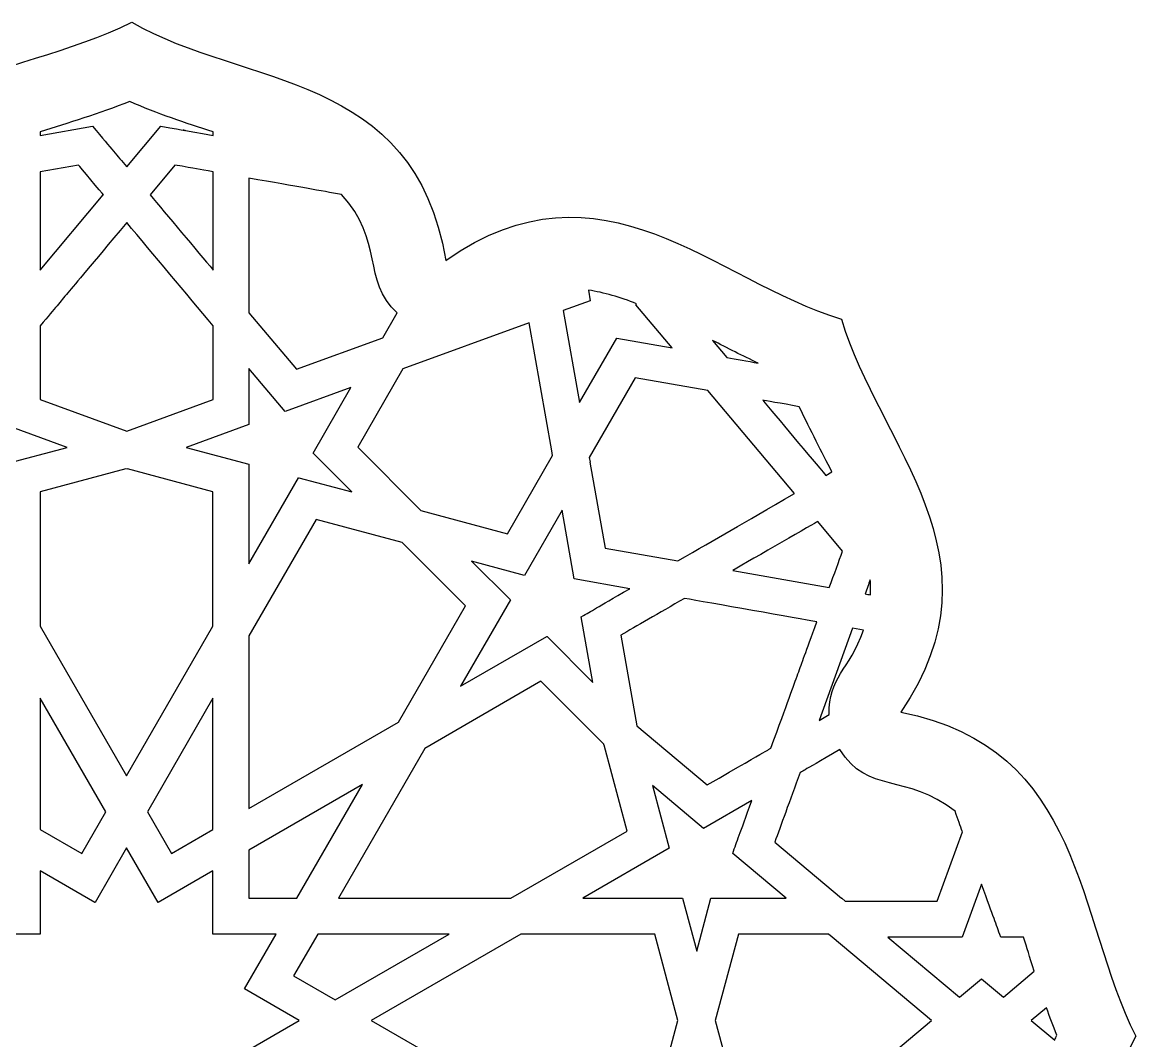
# Model space of a CAD drawing. Header units: millimetres. Extents: x -48.5 to 48.6, y -48.5 to 48.6.
# Drawn here: x -5 to 48.6, y -0.4 to 48.6 of the extents above; entities that cross this region are included whole.
import ezdxf

# ---------------------------------------------------------------- set-up
doc = ezdxf.new("R2010")
doc.units = ezdxf.units.MM
doc.header["$MEASUREMENT"] = 0
doc.layers.add('layer 1', color=7, linetype='Continuous')

msp = doc.modelspace()

# ---------------------------------------------------------------- linework, layer by layer
at = {"layer": 'layer 1', "color": 250}
for points, knots in [([(-37.1748, -15.3886), (-42.2311, -22.9622), (-36.1678, -28.2674), (-34.2634, -34.3274), (-34.2634, -34.3274), (-28.2264, -36.0066), (-22.9984, -42.2642), (-15.4246, -37.0604), (-15.4246, -37.0604), (-13.7728, -46.0696), (-5.6762, -45.5094), (-0.0653, -48.507), (-0.0653, -48.507), (5.6959, -45.5945), (13.7559, -46.028), (15.4922, -37.1849), (15.4922, -37.1849), (22.8872, -42.3827), (28.1555, -36.1448), (34.205, -34.5059), (34.205, -34.5059), (36.2038, -28.3803), (42.3764, -23.0328), (37.211, -15.4284), (37.211, -15.4284), (46.1962, -13.8966), (45.5598, -5.7284), (48.6107, -0.1485), (48.6107, -0.1485), (45.7045, 5.6127), (46.1705, 13.6885), (37.3041, 15.4344), (37.3041, 15.4344), (42.4353, 22.9087), (36.2754, 28.2317), (34.4551, 34.3221), (34.4551, 34.3221), (28.303, 36.2031), (22.9524, 42.4272), (15.4171, 37.1461), (15.4171, 37.1461), (13.9333, 46.2601), (5.7425, 45.4745), (0.3115, 48.5973), (0.3115, 48.5973), (-5.4702, 45.7211), (-13.5343, 46.1768), (-15.3161, 37.2981), (-15.3161, 37.2981), (-22.7303, 42.4198), (-28.0677, 36.2648), (-34.1705, 34.5228), (-34.1705, 34.5228), (-36.1109, 28.376), (-42.2605, 23.0075), (-37.1592, 15.5159), (-37.1592, 15.5159), (-46.0082, 13.7816), (-45.5581, 5.7651), (-48.507, 0.1228), (-48.507, 0.1228), (-45.5724, -5.6314), (-45.9974, -13.6899), (-37.1748, -15.3886)], [0, 0, 0, 0, 0.0588235, 0.0588235, 0.0588235, 0.0588235, 0.1176471, 0.1176471, 0.1176471, 0.1176471, 0.1764706, 0.1764706, 0.1764706, 0.1764706, 0.2352941, 0.2352941, 0.2352941, 0.2352941, 0.2941176, 0.2941176, 0.2941176, 0.2941176, 0.3529412, 0.3529412, 0.3529412, 0.3529412, 0.4117647, 0.4117647, 0.4117647, 0.4117647, 0.4705882, 0.4705882, 0.4705882, 0.4705882, 0.5294118, 0.5294118, 0.5294118, 0.5294118, 0.5882353, 0.5882353, 0.5882353, 0.5882353, 0.6470588, 0.6470588, 0.6470588, 0.6470588, 0.7058824, 0.7058824, 0.7058824, 0.7058824, 0.7647059, 0.7647059, 0.7647059, 0.7647059, 0.8235294, 0.8235294, 0.8235294, 0.8235294, 0.8823529, 0.8823529, 0.8823529, 0.8823529, 1, 1, 1, 1]), ([(-4.0848, 43.3349), (-2.7683, 43.7526), (-1.2633, 44.1992), (0.2187, 44.7932), (0.2187, 44.7932), (1.5448, 44.1992), (2.9023, 43.7557), (4.2305, 43.326), (4.2305, 43.326), (4.2305, 43.326), (4.2305, 43.1564), (4.2305, 43.1564), (4.2305, 43.1564), (1.1441, 43.7028), (4.4122, 43.1239), (1.7159, 43.6016), (1.7159, 43.6016), (1.7159, 43.6016), (0.0716, 41.6436), (0.0716, 41.6436), (0.0716, 41.6436), (-0.4392, 42.2529), (-0.5644, 42.4021), (-1.5695, 43.6009), (-1.5695, 43.6009), (-1.5695, 43.6009), (-4.0848, 43.1574), (-4.0848, 43.1574), (-4.0848, 43.1574), (-4.0848, 43.1789), (-4.0848, 43.2438), (-4.0848, 43.3349)], [0, 0, 0, 0, 0.1111111, 0.1111111, 0.1111111, 0.1111111, 0.2222222, 0.2222222, 0.2222222, 0.2222222, 0.3333333, 0.3333333, 0.3333333, 0.3333333, 0.4444444, 0.4444444, 0.4444444, 0.4444444, 0.5555556, 0.5555556, 0.5555556, 0.5555556, 0.6666667, 0.6666667, 0.6666667, 0.6666667, 0.7777778, 0.7777778, 0.7777778, 0.7777778, 1, 1, 1, 1]), ([(-4.0848, 41.4112), (-4.0848, 41.4112), (-2.2493, 41.7347), (-2.2493, 41.7347), (-2.2493, 41.7347), (-2.2098, 41.6881), (-1.0926, 40.355), (-1.0516, 40.3063), (-1.0516, 40.3063), (-1.0516, 40.3063), (-1.0527, 40.3052), (-1.0527, 40.3052), (-1.0527, 40.3052), (-1.0527, 40.3052), (-1.0523, 40.3049), (-1.0523, 40.3049), (-1.0523, 40.3049), (-1.0523, 40.3049), (-4.0848, 36.6882), (-4.0848, 36.6882), (-4.0848, 36.6882), (-4.0848, 36.6882), (-4.0848, 41.4112), (-4.0848, 41.4112)], [0, 0, 0, 0, 0.1428571, 0.1428571, 0.1428571, 0.1428571, 0.2857143, 0.2857143, 0.2857143, 0.2857143, 0.4285714, 0.4285714, 0.4285714, 0.4285714, 0.5714286, 0.5714286, 0.5714286, 0.5714286, 0.7142857, 0.7142857, 0.7142857, 0.7142857, 1, 1, 1, 1]), ([(4.2305, 36.6868), (3.4816, 37.5796), (1.9484, 39.4074), (1.1934, 40.3056), (1.1934, 40.3056), (1.1934, 40.3056), (2.3939, 41.7347), (2.3939, 41.7347), (2.3939, 41.7347), (3.4512, 41.5473), (3.4981, 41.5396), (4.2305, 41.4098), (4.2305, 41.4098), (4.2305, 40.8189), (4.2305, 37.278), (4.2305, 36.6868)], [0, 0, 0, 0, 0.2, 0.2, 0.2, 0.2, 0.4, 0.4, 0.4, 0.4, 0.6, 0.6, 0.6, 0.6, 1, 1, 1, 1]), ([(5.9503, 41.1057), (8.3661, 40.6799), (9.4206, 40.4939), (10.3992, 40.3211), (10.3992, 40.3211), (12.4665, 38.1049), (11.3845, 36.1957), (13.081, 34.6237), (13.081, 34.6237), (13.081, 34.6237), (12.3917, 33.4285), (12.3917, 33.4285), (12.3917, 33.4285), (12.3917, 33.4285), (8.2321, 31.9162), (8.2321, 31.9162), (8.2321, 31.9162), (8.2321, 31.9162), (5.9503, 34.6357), (5.9503, 34.6357), (5.9503, 34.6357), (5.9503, 35.4457), (5.9503, 40.2957), (5.9503, 41.1057)], [0, 0, 0, 0, 0.1428571, 0.1428571, 0.1428571, 0.1428571, 0.2857143, 0.2857143, 0.2857143, 0.2857143, 0.4285714, 0.4285714, 0.4285714, 0.4285714, 0.5714286, 0.5714286, 0.5714286, 0.5714286, 0.7142857, 0.7142857, 0.7142857, 0.7142857, 1, 1, 1, 1]), ([(-4.0848, 34.012), (-2.5354, 35.8595), (-3.4791, 34.7345), (0.0713, 38.9678), (0.0713, 38.9678), (1.3226, 37.478), (2.9665, 35.5177), (4.2305, 34.0099), (4.2305, 34.0099), (4.2305, 34.0099), (4.2305, 30.4592), (4.2305, 30.4592), (4.2305, 30.4592), (4.2305, 30.4592), (0.0727, 28.9454), (0.0727, 28.9454), (0.0727, 28.9454), (0.0727, 28.9454), (-4.0848, 30.4592), (-4.0848, 30.4592), (-4.0848, 30.4592), (-4.0848, 30.7703), (-4.0848, 33.3601), (-4.0848, 34.012)], [0, 0, 0, 0, 0.1428571, 0.1428571, 0.1428571, 0.1428571, 0.2857143, 0.2857143, 0.2857143, 0.2857143, 0.4285714, 0.4285714, 0.4285714, 0.4285714, 0.5714286, 0.5714286, 0.5714286, 0.5714286, 0.7142857, 0.7142857, 0.7142857, 0.7142857, 1, 1, 1, 1]), ([(22.3718, 35.2122), (22.3718, 35.2122), (22.2825, 35.7187), (22.2825, 35.7187), (22.2825, 35.7187), (23.0364, 35.6111), (23.8086, 35.3766), (24.5985, 35.0622), (24.5985, 35.0622), (24.5985, 35.0622), (24.5713, 35.0153), (24.5713, 35.0153), (24.5713, 35.0153), (24.5713, 35.0153), (26.3077, 32.9459), (26.3077, 32.9459), (26.3077, 32.9459), (26.3077, 32.9459), (26.3077, 32.9459), (26.3077, 32.9459), (26.3077, 32.9459), (26.3077, 32.9459), (26.3102, 32.9427), (26.3102, 32.9427), (26.3102, 32.9427), (26.3102, 32.9427), (23.6446, 33.4116), (23.6446, 33.4116), (23.6446, 33.4116), (23.6446, 33.4116), (21.8549, 30.3142), (21.8549, 30.3142), (21.8549, 30.3142), (21.8549, 30.3142), (21.0739, 34.7398), (21.0739, 34.7398), (21.0739, 34.7398), (21.0739, 34.7398), (22.3718, 35.2122), (22.3718, 35.2122)], [0, 0, 0, 0, 0.0909091, 0.0909091, 0.0909091, 0.0909091, 0.1818182, 0.1818182, 0.1818182, 0.1818182, 0.2727273, 0.2727273, 0.2727273, 0.2727273, 0.3636364, 0.3636364, 0.3636364, 0.3636364, 0.4545455, 0.4545455, 0.4545455, 0.4545455, 0.5454545, 0.5454545, 0.5454545, 0.5454545, 0.6363636, 0.6363636, 0.6363636, 0.6363636, 0.7272727, 0.7272727, 0.7272727, 0.7272727, 0.8181818, 0.8181818, 0.8181818, 0.8181818, 1, 1, 1, 1]), ([(19.4328, 34.1429), (19.4328, 34.1429), (20.5168, 27.9989), (20.5168, 27.9989), (20.5168, 27.9989), (20.5168, 27.9989), (20.5151, 27.9954), (20.5151, 27.9954), (20.5151, 27.9954), (20.5151, 27.9954), (20.5546, 27.7707), (20.5546, 27.7707), (20.5546, 27.7707), (20.5546, 27.7707), (18.385, 24.0125), (18.385, 24.0125), (18.385, 24.0125), (18.385, 24.0125), (14.2286, 25.1269), (14.2286, 25.1269), (14.2286, 25.1269), (14.2286, 25.1269), (14.2282, 25.1273), (14.2282, 25.1273), (14.2282, 25.1273), (14.2282, 25.1273), (14.2272, 25.1273), (14.2272, 25.1273), (14.2272, 25.1273), (14.2272, 25.1273), (11.1838, 28.17), (11.1838, 28.17), (11.1838, 28.17), (11.1838, 28.17), (13.3551, 31.9317), (13.3551, 31.9317), (13.3551, 31.9317), (13.3551, 31.9317), (19.4328, 34.1429), (19.4328, 34.1429)], [0, 0, 0, 0, 0.0909091, 0.0909091, 0.0909091, 0.0909091, 0.1818182, 0.1818182, 0.1818182, 0.1818182, 0.2727273, 0.2727273, 0.2727273, 0.2727273, 0.3636364, 0.3636364, 0.3636364, 0.3636364, 0.4545455, 0.4545455, 0.4545455, 0.4545455, 0.5454545, 0.5454545, 0.5454545, 0.5454545, 0.6363636, 0.6363636, 0.6363636, 0.6363636, 0.7272727, 0.7272727, 0.7272727, 0.7272727, 0.8181818, 0.8181818, 0.8181818, 0.8181818, 1, 1, 1, 1]), ([(30.4514, 32.2125), (29.9159, 32.307), (29.4111, 32.3963), (28.9444, 32.4788), (28.9444, 32.4788), (28.9444, 32.4788), (28.2536, 33.3022), (28.2536, 33.3022), (28.2536, 33.3022), (28.9715, 32.9314), (29.7018, 32.5617), (30.4514, 32.2125)], [0, 0, 0, 0, 0.25, 0.25, 0.25, 0.25, 0.5, 0.5, 0.5, 0.5, 1, 1, 1, 1]), ([(-10.7241, 31.0444), (-10.7241, 31.0444), (-7.5452, 29.8884), (-7.5452, 29.8884), (-7.5452, 29.8884), (-7.5452, 29.8884), (-5.8046, 31.9624), (-5.8046, 31.9624), (-5.8046, 31.9624), (-5.8046, 31.6237), (-5.8046, 29.5945), (-5.8046, 29.2555), (-5.8046, 29.2555), (-5.8046, 29.2555), (-2.7887, 28.1573), (-2.7887, 28.1573), (-2.7887, 28.1573), (-2.7887, 28.1573), (-5.8177, 27.3459), (-5.8177, 27.3459), (-5.8177, 27.3459), (-5.8177, 27.3459), (-5.8177, 22.5651), (-5.8177, 22.5651), (-5.8177, 22.5651), (-5.8177, 22.5651), (-8.207, 26.7035), (-8.207, 26.7035), (-8.207, 26.7035), (-8.207, 26.7035), (-8.2077, 26.7035), (-8.2077, 26.7035), (-8.2077, 26.7035), (-8.2077, 26.7035), (-8.2077, 26.7035), (-8.2077, 26.7035), (-8.2077, 26.7035), (-8.2077, 26.7035), (-8.218, 26.701), (-8.218, 26.701), (-8.218, 26.701), (-8.218, 26.701), (-8.2194, 26.7032), (-8.2194, 26.7032), (-8.2194, 26.7032), (-8.2194, 26.7032), (-10.7767, 26.0174), (-10.7767, 26.0174), (-10.7767, 26.0174), (-10.7767, 26.0174), (-8.9031, 27.8903), (-8.9031, 27.8903), (-8.9031, 27.8903), (-8.9031, 27.8903), (-10.7241, 31.0444), (-10.7241, 31.0444)], [0, 0, 0, 0, 0.0666667, 0.0666667, 0.0666667, 0.0666667, 0.1333333, 0.1333333, 0.1333333, 0.1333333, 0.2, 0.2, 0.2, 0.2, 0.2666667, 0.2666667, 0.2666667, 0.2666667, 0.3333333, 0.3333333, 0.3333333, 0.3333333, 0.4, 0.4, 0.4, 0.4, 0.4666667, 0.4666667, 0.4666667, 0.4666667, 0.5333333, 0.5333333, 0.5333333, 0.5333333, 0.6, 0.6, 0.6, 0.6, 0.6666667, 0.6666667, 0.6666667, 0.6666667, 0.7333333, 0.7333333, 0.7333333, 0.7333333, 0.8, 0.8, 0.8, 0.8, 0.8666667, 0.8666667, 0.8666667, 0.8666667, 1, 1, 1, 1]), ([(5.9503, 31.9603), (5.9503, 31.9603), (7.6884, 29.8884), (7.6884, 29.8884), (7.6884, 29.8884), (7.6884, 29.8884), (10.8546, 31.0399), (10.8546, 31.0399), (10.8546, 31.0399), (10.8546, 31.0399), (9.0343, 27.8871), (9.0343, 27.8871), (9.0343, 27.8871), (9.0343, 27.8871), (10.9029, 26.0191), (10.9029, 26.0191), (10.9029, 26.0191), (10.9029, 26.0191), (8.351, 26.7035), (8.351, 26.7035), (8.351, 26.7035), (8.351, 26.7035), (8.3506, 26.7035), (8.3506, 26.7035), (8.3506, 26.7035), (8.3506, 26.7035), (8.3502, 26.7035), (8.3502, 26.7035), (8.3502, 26.7035), (8.3502, 26.7035), (8.3485, 26.7003), (8.3485, 26.7003), (8.3485, 26.7003), (8.3485, 26.7003), (8.3386, 26.7032), (8.3386, 26.7032), (8.3386, 26.7032), (8.3386, 26.7032), (5.9492, 22.5647), (5.9492, 22.5647), (5.9492, 22.5647), (5.9492, 22.5647), (5.9492, 27.3466), (5.9492, 27.3466), (5.9492, 27.3466), (5.9492, 27.3466), (2.9288, 28.1552), (2.9288, 28.1552), (2.9288, 28.1552), (2.9288, 28.1552), (5.9503, 29.2555), (5.9503, 29.2555), (5.9503, 29.2555), (5.9503, 29.5921), (5.9503, 31.6209), (5.9503, 31.9603)], [0, 0, 0, 0, 0.0666667, 0.0666667, 0.0666667, 0.0666667, 0.1333333, 0.1333333, 0.1333333, 0.1333333, 0.2, 0.2, 0.2, 0.2, 0.2666667, 0.2666667, 0.2666667, 0.2666667, 0.3333333, 0.3333333, 0.3333333, 0.3333333, 0.4, 0.4, 0.4, 0.4, 0.4666667, 0.4666667, 0.4666667, 0.4666667, 0.5333333, 0.5333333, 0.5333333, 0.5333333, 0.6, 0.6, 0.6, 0.6, 0.6666667, 0.6666667, 0.6666667, 0.6666667, 0.7333333, 0.7333333, 0.7333333, 0.7333333, 0.8, 0.8, 0.8, 0.8, 0.8666667, 0.8666667, 0.8666667, 0.8666667, 1, 1, 1, 1]), ([(32.1889, 25.9362), (29.5691, 24.4246), (28.5658, 23.8464), (26.5882, 22.7034), (26.5882, 22.7034), (26.5882, 22.7034), (23.0868, 23.3204), (23.0868, 23.3204), (23.0868, 23.3204), (23.0868, 23.3204), (22.3573, 27.4532), (22.3573, 27.4532), (22.3573, 27.4532), (22.3573, 27.4532), (22.3591, 27.4563), (22.3591, 27.4563), (22.3591, 27.4563), (22.3591, 27.4563), (22.3195, 27.6811), (22.3195, 27.6811), (22.3195, 27.6811), (22.3195, 27.6811), (24.5318, 31.5094), (24.5318, 31.5094), (24.5318, 31.5094), (24.5318, 31.5094), (28.0292, 30.8938), (28.0292, 30.8938), (28.0292, 30.8938), (28.0292, 30.8938), (32.1889, 25.9362), (32.1889, 25.9362)], [0, 0, 0, 0, 0.1111111, 0.1111111, 0.1111111, 0.1111111, 0.2222222, 0.2222222, 0.2222222, 0.2222222, 0.3333333, 0.3333333, 0.3333333, 0.3333333, 0.4444444, 0.4444444, 0.4444444, 0.4444444, 0.5555556, 0.5555556, 0.5555556, 0.5555556, 0.6666667, 0.6666667, 0.6666667, 0.6666667, 0.7777778, 0.7777778, 0.7777778, 0.7777778, 1, 1, 1, 1]), ([(32.4252, 30.118), (32.977, 28.9433), (33.516, 27.9298), (33.9947, 26.9794), (33.9947, 26.9794), (33.9947, 26.9794), (33.7012, 26.8097), (33.7012, 26.8097), (33.7012, 26.8097), (33.0662, 27.5664), (31.2554, 29.7247), (30.6649, 30.4285), (30.6649, 30.4285), (30.7587, 30.4119), (31.5334, 30.2754), (32.4252, 30.118)], [0, 0, 0, 0, 0.2, 0.2, 0.2, 0.2, 0.4, 0.4, 0.4, 0.4, 0.6, 0.6, 0.6, 0.6, 1, 1, 1, 1]), ([(4.2171, 19.5643), (4.2171, 19.5643), (0.066, 12.3733), (0.066, 12.3733), (0.066, 12.3733), (0.066, 12.3733), (-4.0855, 19.5647), (-4.0855, 19.5647), (-4.0855, 19.5647), (-4.0855, 19.5647), (-4.0855, 26.0269), (-4.0855, 26.0269), (-4.0855, 26.0269), (-4.0855, 26.0269), (0.0328, 27.1297), (0.0328, 27.1297), (0.0328, 27.1297), (0.0328, 27.1297), (0.0727, 27.1152), (0.0727, 27.1152), (0.0727, 27.1152), (0.0727, 27.1152), (0.1062, 27.1272), (0.1062, 27.1272), (0.1062, 27.1272), (0.1062, 27.1272), (4.2171, 26.0262), (4.2171, 26.0262), (4.2171, 26.0262), (4.2171, 26.0262), (4.2171, 19.5643), (4.2171, 19.5643)], [0, 0, 0, 0, 0.1111111, 0.1111111, 0.1111111, 0.1111111, 0.2222222, 0.2222222, 0.2222222, 0.2222222, 0.3333333, 0.3333333, 0.3333333, 0.3333333, 0.4444444, 0.4444444, 0.4444444, 0.4444444, 0.5555556, 0.5555556, 0.5555556, 0.5555556, 0.6666667, 0.6666667, 0.6666667, 0.6666667, 0.7777778, 0.7777778, 0.7777778, 0.7777778, 1, 1, 1, 1]), ([(13.1392, 14.9461), (13.1392, 14.9461), (5.9492, 10.7953), (5.9492, 10.7953), (5.9492, 10.7953), (5.9492, 10.7953), (5.9492, 19.1036), (5.9492, 19.1036), (5.9492, 19.1036), (5.9492, 19.1036), (9.1786, 24.6973), (9.1786, 24.6973), (9.1786, 24.6973), (9.1786, 24.6973), (13.3255, 23.585), (13.3255, 23.585), (13.3255, 23.585), (13.3255, 23.585), (16.3699, 20.5422), (16.3699, 20.5422), (16.3699, 20.5422), (16.3699, 20.5422), (13.1392, 14.9461), (13.1392, 14.9461)], [0, 0, 0, 0, 0.1428571, 0.1428571, 0.1428571, 0.1428571, 0.2857143, 0.2857143, 0.2857143, 0.2857143, 0.4285714, 0.4285714, 0.4285714, 0.4285714, 0.5714286, 0.5714286, 0.5714286, 0.5714286, 0.7142857, 0.7142857, 0.7142857, 0.7142857, 1, 1, 1, 1]), ([(21.6027, 21.8355), (21.6027, 21.8355), (24.2704, 21.3656), (24.2704, 21.3656), (24.2704, 21.3656), (22.5725, 20.3856), (22.4892, 20.3369), (21.9417, 20.0201), (21.9417, 20.0201), (21.9417, 20.0201), (22.4991, 16.8575), (22.4991, 16.8575), (22.4991, 16.8575), (22.4991, 16.8575), (20.2904, 19.0676), (20.2904, 19.0676), (20.2904, 19.0676), (20.2904, 19.0676), (20.2897, 19.0676), (20.2897, 19.0676), (20.2897, 19.0676), (20.2897, 19.0676), (20.2897, 19.0676), (20.2897, 19.0676), (20.2897, 19.0676), (20.2897, 19.0676), (20.2819, 19.0634), (20.2819, 19.0634), (20.2819, 19.0634), (20.2819, 19.0634), (20.278, 19.0669), (20.278, 19.0669), (20.278, 19.0669), (20.278, 19.0669), (16.1357, 16.6758), (16.1357, 16.6758), (16.1357, 16.6758), (16.1357, 16.6758), (18.5318, 20.8262), (18.5318, 20.8262), (18.5318, 20.8262), (18.5318, 20.8262), (16.6631, 22.6938), (16.6631, 22.6938), (16.6631, 22.6938), (16.6631, 22.6938), (19.2144, 22.0094), (19.2144, 22.0094), (19.2144, 22.0094), (19.2144, 22.0094), (21.0199, 25.1368), (21.0199, 25.1368), (21.0199, 25.1368), (21.0199, 25.1368), (21.6027, 21.8355), (21.6027, 21.8355)], [0, 0, 0, 0, 0.0666667, 0.0666667, 0.0666667, 0.0666667, 0.1333333, 0.1333333, 0.1333333, 0.1333333, 0.2, 0.2, 0.2, 0.2, 0.2666667, 0.2666667, 0.2666667, 0.2666667, 0.3333333, 0.3333333, 0.3333333, 0.3333333, 0.4, 0.4, 0.4, 0.4, 0.4666667, 0.4666667, 0.4666667, 0.4666667, 0.5333333, 0.5333333, 0.5333333, 0.5333333, 0.6, 0.6, 0.6, 0.6, 0.6666667, 0.6666667, 0.6666667, 0.6666667, 0.7333333, 0.7333333, 0.7333333, 0.7333333, 0.8, 0.8, 0.8, 0.8, 0.8666667, 0.8666667, 0.8666667, 0.8666667, 1, 1, 1, 1]), ([(34.5087, 23.1711), (34.3274, 22.6734), (34.1108, 22.0782), (33.8702, 21.4178), (33.8702, 21.4178), (33.8702, 21.4178), (29.222, 22.2384), (29.222, 22.2384), (29.222, 22.2384), (30.166, 22.7838), (33.2299, 24.5516), (33.311, 24.5985), (33.311, 24.5985), (33.311, 24.5985), (34.5087, 23.1711), (34.5087, 23.1711)], [0, 0, 0, 0, 0.2, 0.2, 0.2, 0.2, 0.4, 0.4, 0.4, 0.4, 0.6, 0.6, 0.6, 0.6, 1, 1, 1, 1]), ([(35.8376, 21.7939), (35.8567, 21.5522), (35.863, 21.312), (35.8528, 21.0721), (35.8528, 21.0721), (35.7688, 21.0859), (35.6817, 21.0996), (35.59, 21.1145), (35.59, 21.1145), (35.6785, 21.3572), (35.7611, 21.5836), (35.8376, 21.7939)], [0, 0, 0, 0, 0.25, 0.25, 0.25, 0.25, 0.5, 0.5, 0.5, 0.5, 1, 1, 1, 1]), ([(33.2726, 19.7767), (32.1525, 16.6984), (32.6947, 18.1885), (31.061, 13.6991), (31.061, 13.6991), (30.8458, 13.5738), (31.255, 13.8105), (28.0021, 11.9334), (28.0021, 11.9334), (28.0021, 11.9334), (24.6122, 14.7764), (24.6122, 14.7764), (24.6122, 14.7764), (24.6122, 14.7764), (23.8442, 19.1336), (23.8442, 19.1336), (23.8442, 19.1336), (24.5516, 19.5421), (25.6427, 20.1718), (26.9064, 20.901), (26.9064, 20.901), (27.9414, 20.7183), (32.4661, 19.9192), (33.2719, 19.7771), (33.2719, 19.7771), (33.2719, 19.7771), (33.2719, 19.7767), (33.2719, 19.7767), (33.2719, 19.7767), (33.2719, 19.7767), (33.2726, 19.7767), (33.2726, 19.7767)], [0, 0, 0, 0, 0.1111111, 0.1111111, 0.1111111, 0.1111111, 0.2222222, 0.2222222, 0.2222222, 0.2222222, 0.3333333, 0.3333333, 0.3333333, 0.3333333, 0.4444444, 0.4444444, 0.4444444, 0.4444444, 0.5555556, 0.5555556, 0.5555556, 0.5555556, 0.6666667, 0.6666667, 0.6666667, 0.6666667, 0.7777778, 0.7777778, 0.7777778, 0.7777778, 1, 1, 1, 1]), ([(35.5184, 19.3809), (34.8361, 17.4466), (33.8099, 17.0783), (33.8677, 15.3208), (33.8677, 15.3208), (33.8677, 15.3208), (33.3788, 15.0386), (33.3788, 15.0386), (33.3788, 15.0386), (33.3788, 15.0386), (34.9924, 19.4737), (34.9924, 19.4737), (34.9924, 19.4737), (34.9924, 19.4737), (35.5184, 19.3809), (35.5184, 19.3809)], [0, 0, 0, 0, 0.2, 0.2, 0.2, 0.2, 0.4, 0.4, 0.4, 0.4, 0.6, 0.6, 0.6, 0.6, 1, 1, 1, 1]), ([(24.1522, 9.7158), (24.1522, 9.7158), (18.5568, 6.4855), (18.5568, 6.4855), (18.5568, 6.4855), (18.5568, 6.4855), (10.2528, 6.4855), (10.2528, 6.4855), (10.2528, 6.4855), (10.2528, 6.4855), (14.4106, 13.6878), (14.4106, 13.6878), (14.4106, 13.6878), (14.4106, 13.6878), (19.9986, 16.9136), (19.9986, 16.9136), (19.9986, 16.9136), (19.9986, 16.9136), (23.0223, 13.8882), (23.0223, 13.8882), (23.0223, 13.8882), (23.0223, 13.8882), (23.0272, 13.861), (23.0272, 13.861), (23.0272, 13.861), (23.0272, 13.861), (23.0441, 13.8465), (23.0441, 13.8465), (23.0441, 13.8465), (23.0441, 13.8465), (24.1522, 9.7158), (24.1522, 9.7158)], [0, 0, 0, 0, 0.1111111, 0.1111111, 0.1111111, 0.1111111, 0.2222222, 0.2222222, 0.2222222, 0.2222222, 0.3333333, 0.3333333, 0.3333333, 0.3333333, 0.4444444, 0.4444444, 0.4444444, 0.4444444, 0.5555556, 0.5555556, 0.5555556, 0.5555556, 0.6666667, 0.6666667, 0.6666667, 0.6666667, 0.7777778, 0.7777778, 0.7777778, 0.7777778, 1, 1, 1, 1]), ([(-4.0855, 9.7959), (-4.0855, 9.7959), (-4.0855, 16.1032), (-4.0855, 16.1032), (-4.0855, 16.1032), (-4.0855, 16.1032), (-0.9331, 10.6426), (-0.9331, 10.6426), (-0.9331, 10.6426), (-0.9331, 10.6426), (-2.0877, 8.6431), (-2.0877, 8.6431), (-2.0877, 8.6431), (-2.0877, 8.6431), (-4.0855, 9.7959), (-4.0855, 9.7959)], [0, 0, 0, 0, 0.2, 0.2, 0.2, 0.2, 0.4, 0.4, 0.4, 0.4, 0.6, 0.6, 0.6, 0.6, 1, 1, 1, 1]), ([(1.0647, 10.6429), (1.0647, 10.6429), (4.2171, 16.1036), (4.2171, 16.1036), (4.2171, 16.1036), (4.2171, 16.1036), (4.2171, 9.7956), (4.2171, 9.7956), (4.2171, 9.7956), (4.2171, 9.7956), (2.2197, 8.6427), (2.2197, 8.6427), (2.2197, 8.6427), (2.2197, 8.6427), (1.0647, 10.6429), (1.0647, 10.6429)], [0, 0, 0, 0, 0.2, 0.2, 0.2, 0.2, 0.4, 0.4, 0.4, 0.4, 0.6, 0.6, 0.6, 0.6, 1, 1, 1, 1]), ([(39.9179, 10.6645), (40.0681, 10.251), (40.163, 9.9903), (40.2766, 9.6774), (40.2766, 9.6774), (40.2766, 9.6774), (40.2766, 9.677), (40.2766, 9.677), (40.2766, 9.677), (40.2766, 9.677), (39.0631, 6.3408), (39.0631, 6.3408), (39.0631, 6.3408), (39.0631, 6.3408), (34.6407, 6.3394), (34.6407, 6.3394), (34.6407, 6.3394), (34.6407, 6.3394), (34.4667, 6.4855), (34.4667, 6.4855), (34.4667, 6.4855), (34.4667, 6.4855), (34.4643, 6.4855), (34.4643, 6.4855), (34.4643, 6.4855), (34.4643, 6.4855), (31.2476, 9.1846), (31.2476, 9.1846), (31.2476, 9.1846), (31.5277, 9.9554), (31.9613, 11.1453), (32.4644, 12.524), (32.4644, 12.524), (32.6185, 12.6139), (32.3254, 12.4449), (34.3778, 13.6296), (34.3778, 13.6296), (35.7127, 11.4653), (37.5754, 12.5215), (39.9179, 10.6645)], [0, 0, 0, 0, 0.0909091, 0.0909091, 0.0909091, 0.0909091, 0.1818182, 0.1818182, 0.1818182, 0.1818182, 0.2727273, 0.2727273, 0.2727273, 0.2727273, 0.3636364, 0.3636364, 0.3636364, 0.3636364, 0.4545455, 0.4545455, 0.4545455, 0.4545455, 0.5454545, 0.5454545, 0.5454545, 0.5454545, 0.6363636, 0.6363636, 0.6363636, 0.6363636, 0.7272727, 0.7272727, 0.7272727, 0.7272727, 0.8181818, 0.8181818, 0.8181818, 0.8181818, 1, 1, 1, 1]), ([(11.4141, 11.9578), (11.4141, 11.9578), (8.255, 6.4855), (8.255, 6.4855), (8.255, 6.4855), (8.0169, 6.4855), (6.3669, 6.4855), (5.9492, 6.4855), (5.9492, 6.4855), (5.9492, 6.4855), (5.9492, 8.8029), (5.9492, 8.8029), (5.9492, 8.8029), (5.9492, 8.8029), (11.4141, 11.9578), (11.4141, 11.9578)], [0, 0, 0, 0, 0.2, 0.2, 0.2, 0.2, 0.4, 0.4, 0.4, 0.4, 0.6, 0.6, 0.6, 0.6, 1, 1, 1, 1]), ([(28.1771, 6.4855), (28.1771, 6.4855), (27.4941, 3.9335), (27.4941, 3.9335), (27.4941, 3.9335), (27.4941, 3.9335), (26.8108, 6.4855), (26.8108, 6.4855), (26.8108, 6.4855), (26.2093, 6.4855), (22.6088, 6.4855), (22.0077, 6.4855), (22.0077, 6.4855), (22.0077, 6.4855), (26.1676, 8.8868), (26.1676, 8.8868), (26.1676, 8.8868), (26.1676, 8.8868), (25.3577, 11.9066), (25.3577, 11.9066), (25.3577, 11.9066), (25.3577, 11.9066), (27.8193, 9.8421), (27.8193, 9.8421), (27.8193, 9.8421), (27.8193, 9.8421), (30.1456, 11.1845), (30.1456, 11.1845), (30.1456, 11.1845), (29.53, 9.4947), (29.4499, 9.2717), (29.2216, 8.6395), (29.2216, 8.6395), (29.2216, 8.6395), (31.7884, 6.4855), (31.7884, 6.4855), (31.7884, 6.4855), (31.7884, 6.4855), (28.1771, 6.4855), (28.1771, 6.4855)], [0, 0, 0, 0, 0.0909091, 0.0909091, 0.0909091, 0.0909091, 0.1818182, 0.1818182, 0.1818182, 0.1818182, 0.2727273, 0.2727273, 0.2727273, 0.2727273, 0.3636364, 0.3636364, 0.3636364, 0.3636364, 0.4545455, 0.4545455, 0.4545455, 0.4545455, 0.5454545, 0.5454545, 0.5454545, 0.5454545, 0.6363636, 0.6363636, 0.6363636, 0.6363636, 0.7272727, 0.7272727, 0.7272727, 0.7272727, 0.8181818, 0.8181818, 0.8181818, 0.8181818, 1, 1, 1, 1]), ([(7.2623, 4.7653), (7.2623, 4.7653), (5.7407, 2.1283), (5.7407, 2.1283), (5.7407, 2.1283), (5.7407, 2.1283), (8.3749, 0.6071), (8.3749, 0.6071), (8.3749, 0.6071), (8.3749, 0.6071), (5.7407, -0.9137), (5.7407, -0.9137), (5.7407, -0.9137), (5.7407, -0.9137), (7.2619, -3.55), (7.2619, -3.55), (7.2619, -3.55), (6.8795, -3.55), (4.5992, -3.55), (4.2291, -3.55), (4.2291, -3.55), (4.2291, -3.55), (4.2291, -3.5504), (4.2291, -3.5504), (4.2291, -3.5504), (4.2291, -3.5504), (4.2171, -3.5504), (4.2171, -3.5504), (4.2171, -3.5504), (4.2171, -3.5504), (4.2171, -6.5874), (4.2171, -6.5874), (4.2171, -6.5874), (4.2171, -6.5874), (1.5931, -5.0733), (1.5931, -5.0733), (1.5931, -5.0733), (1.5931, -5.0733), (1.5928, -5.0737), (1.5928, -5.0737), (1.5928, -5.0737), (1.5928, -5.0737), (1.5924, -5.0733), (1.5924, -5.0733), (1.5924, -5.0733), (1.5924, -5.0733), (1.5893, -5.0786), (1.5893, -5.0786), (1.5893, -5.0786), (1.5893, -5.0786), (1.5808, -5.0737), (1.5808, -5.0737), (1.5808, -5.0737), (1.5808, -5.0737), (0.066, -7.6973), (0.066, -7.6973), (0.066, -7.6973), (0.066, -7.6973), (-1.4492, -5.0733), (-1.4492, -5.0733), (-1.4492, -5.0733), (-1.4492, -5.0733), (-1.4496, -5.0737), (-1.4496, -5.0737), (-1.4496, -5.0737), (-1.4496, -5.0737), (-1.4496, -5.0733), (-1.4496, -5.0733), (-1.4496, -5.0733), (-1.4496, -5.0733), (-1.4587, -5.0786), (-1.4587, -5.0786), (-1.4587, -5.0786), (-1.4587, -5.0786), (-1.4616, -5.0737), (-1.4616, -5.0737), (-1.4616, -5.0737), (-1.4616, -5.0737), (-4.0855, -6.5878), (-4.0855, -6.5878), (-4.0855, -6.5878), (-4.0855, -6.5878), (-4.0855, -3.55), (-4.0855, -3.55), (-4.0855, -3.55), (-4.4704, -3.55), (-6.7613, -3.55), (-7.1307, -3.55), (-7.1307, -3.55), (-7.1307, -3.55), (-5.6092, -0.913), (-5.6092, -0.913), (-5.6092, -0.913), (-5.6092, -0.913), (-8.2434, 0.6078), (-8.2434, 0.6078), (-8.2434, 0.6078), (-8.2434, 0.6078), (-5.6092, 2.129), (-5.6092, 2.129), (-5.6092, 2.129), (-5.6092, 2.129), (-7.1303, 4.7653), (-7.1303, 4.7653), (-7.1303, 4.7653), (-7.1303, 4.7653), (-4.0979, 4.7653), (-4.0979, 4.7653), (-4.0979, 4.7653), (-4.0979, 4.7653), (-4.0979, 4.7657), (-4.0979, 4.7657), (-4.0979, 4.7657), (-4.0933, 4.7657), (-4.0901, 4.7657), (-4.0855, 4.7657), (-4.0855, 4.7657), (-4.0855, 4.7657), (-4.0855, 7.8027), (-4.0855, 7.8027), (-4.0855, 7.8027), (-4.0855, 7.8027), (-1.4616, 6.2886), (-1.4616, 6.2886), (-1.4616, 6.2886), (-1.4616, 6.2886), (-1.4584, 6.2939), (-1.4584, 6.2939), (-1.4584, 6.2939), (-1.4584, 6.2939), (-1.4496, 6.289), (-1.4496, 6.289), (-1.4496, 6.289), (-1.4496, 6.289), (-1.4496, 6.2893), (-1.4496, 6.2893), (-1.4496, 6.2893), (-1.4496, 6.2893), (-1.4492, 6.289), (-1.4492, 6.289), (-1.4492, 6.289), (-1.4492, 6.289), (0.0656, 8.9126), (0.0656, 8.9126), (0.0656, 8.9126), (0.0656, 8.9126), (1.5808, 6.2886), (1.5808, 6.2886), (1.5808, 6.2886), (1.5808, 6.2886), (1.5896, 6.2939), (1.5896, 6.2939), (1.5896, 6.2939), (1.5896, 6.2939), (1.5924, 6.289), (1.5924, 6.289), (1.5924, 6.289), (1.5924, 6.289), (1.5928, 6.2893), (1.5928, 6.2893), (1.5928, 6.2893), (1.5928, 6.2893), (1.5931, 6.289), (1.5931, 6.289), (1.5931, 6.289), (1.5931, 6.289), (4.2171, 7.8031), (4.2171, 7.8031), (4.2171, 7.8031), (4.2171, 7.8031), (4.2171, 4.7653), (4.2171, 4.7653), (4.2171, 4.7653), (4.2171, 4.7653), (7.2623, 4.7653), (7.2623, 4.7653)], [0, 0, 0, 0, 0.0222222, 0.0222222, 0.0222222, 0.0222222, 0.0444444, 0.0444444, 0.0444444, 0.0444444, 0.0666667, 0.0666667, 0.0666667, 0.0666667, 0.0888889, 0.0888889, 0.0888889, 0.0888889, 0.1111111, 0.1111111, 0.1111111, 0.1111111, 0.1333333, 0.1333333, 0.1333333, 0.1333333, 0.1555556, 0.1555556, 0.1555556, 0.1555556, 0.1777778, 0.1777778, 0.1777778, 0.1777778, 0.2, 0.2, 0.2, 0.2, 0.2222222, 0.2222222, 0.2222222, 0.2222222, 0.2444444, 0.2444444, 0.2444444, 0.2444444, 0.2666667, 0.2666667, 0.2666667, 0.2666667, 0.2888889, 0.2888889, 0.2888889, 0.2888889, 0.3111111, 0.3111111, 0.3111111, 0.3111111, 0.3333333, 0.3333333, 0.3333333, 0.3333333, 0.3555556, 0.3555556, 0.3555556, 0.3555556, 0.3777778, 0.3777778, 0.3777778, 0.3777778, 0.4, 0.4, 0.4, 0.4, 0.4222222, 0.4222222, 0.4222222, 0.4222222, 0.4444444, 0.4444444, 0.4444444, 0.4444444, 0.4666667, 0.4666667, 0.4666667, 0.4666667, 0.4888889, 0.4888889, 0.4888889, 0.4888889, 0.5111111, 0.5111111, 0.5111111, 0.5111111, 0.5333333, 0.5333333, 0.5333333, 0.5333333, 0.5555556, 0.5555556, 0.5555556, 0.5555556, 0.5777778, 0.5777778, 0.5777778, 0.5777778, 0.6, 0.6, 0.6, 0.6, 0.6222222, 0.6222222, 0.6222222, 0.6222222, 0.6444444, 0.6444444, 0.6444444, 0.6444444, 0.6666667, 0.6666667, 0.6666667, 0.6666667, 0.6888889, 0.6888889, 0.6888889, 0.6888889, 0.7111111, 0.7111111, 0.7111111, 0.7111111, 0.7333333, 0.7333333, 0.7333333, 0.7333333, 0.7555556, 0.7555556, 0.7555556, 0.7555556, 0.7777778, 0.7777778, 0.7777778, 0.7777778, 0.8, 0.8, 0.8, 0.8, 0.8222222, 0.8222222, 0.8222222, 0.8222222, 0.8444444, 0.8444444, 0.8444444, 0.8444444, 0.8666667, 0.8666667, 0.8666667, 0.8666667, 0.8888889, 0.8888889, 0.8888889, 0.8888889, 0.9111111, 0.9111111, 0.9111111, 0.9111111, 0.9333333, 0.9333333, 0.9333333, 0.9333333, 0.9555556, 0.9555556, 0.9555556, 0.9555556, 1, 1, 1, 1]), ([(42.1171, 4.6214), (42.1171, 4.6214), (43.2082, 4.621), (43.2082, 4.621), (43.2082, 4.621), (43.3952, 4.0432), (43.4848, 3.7483), (43.7314, 2.9753), (43.7314, 2.9753), (43.7314, 2.9753), (42.2476, 1.7307), (42.2476, 1.7307), (42.2476, 1.7307), (42.2476, 1.7307), (41.1896, 2.6187), (41.1896, 2.6187), (41.1896, 2.6187), (41.1896, 2.6187), (40.132, 1.7307), (40.132, 1.7307), (40.132, 1.7307), (40.132, 1.7307), (36.6892, 4.62), (36.6892, 4.62), (36.6892, 4.62), (36.6892, 4.62), (40.2678, 4.6214), (40.2678, 4.6214), (40.2678, 4.6214), (40.2678, 4.6214), (41.1928, 7.1646), (41.1928, 7.1646), (41.1928, 7.1646), (41.8087, 5.474), (41.8698, 5.304), (42.1171, 4.6214)], [0, 0, 0, 0, 0.1, 0.1, 0.1, 0.1, 0.2, 0.2, 0.2, 0.2, 0.3, 0.3, 0.3, 0.3, 0.4, 0.4, 0.4, 0.4, 0.5, 0.5, 0.5, 0.5, 0.6, 0.6, 0.6, 0.6, 0.7, 0.7, 0.7, 0.7, 0.8, 0.8, 0.8, 0.8, 1, 1, 1, 1]), ([(10.1014, 1.6041), (10.1014, 1.6041), (8.1019, 2.7587), (8.1019, 2.7587), (8.1019, 2.7587), (8.1019, 2.7587), (9.2597, 4.7653), (9.2597, 4.7653), (9.2597, 4.7653), (9.2597, 4.7653), (15.5769, 4.7653), (15.5769, 4.7653), (15.5769, 4.7653), (15.5769, 4.7653), (10.1014, 1.6041), (10.1014, 1.6041)], [0, 0, 0, 0, 0.2, 0.2, 0.2, 0.2, 0.4, 0.4, 0.4, 0.4, 0.6, 0.6, 0.6, 0.6, 1, 1, 1, 1]), ([(19.0281, 4.7653), (19.0281, 4.7653), (25.4783, 4.7653), (25.4783, 4.7653), (25.4783, 4.7653), (25.4783, 4.7653), (26.5917, 0.6071), (26.5917, 0.6071), (26.5917, 0.6071), (26.5917, 0.6071), (25.4787, -3.55), (25.4787, -3.55), (25.4787, -3.55), (25.4787, -3.55), (19.0288, -3.55), (19.0288, -3.55), (19.0288, -3.55), (19.0288, -3.55), (11.8269, 0.6078), (11.8269, 0.6078), (11.8269, 0.6078), (11.8269, 0.6078), (19.0281, 4.7653), (19.0281, 4.7653)], [0, 0, 0, 0, 0.1428571, 0.1428571, 0.1428571, 0.1428571, 0.2857143, 0.2857143, 0.2857143, 0.2857143, 0.4285714, 0.4285714, 0.4285714, 0.4285714, 0.5714286, 0.5714286, 0.5714286, 0.5714286, 0.7142857, 0.7142857, 0.7142857, 0.7142857, 1, 1, 1, 1]), ([(29.4972, -3.5497), (29.4972, -3.5497), (28.3841, 0.6068), (28.3841, 0.6068), (28.3841, 0.6068), (28.3841, 0.6068), (28.3845, 0.6078), (28.3845, 0.6078), (28.3845, 0.6078), (28.3845, 0.6078), (28.3841, 0.6092), (28.3841, 0.6092), (28.3841, 0.6092), (28.3841, 0.6092), (29.4972, 4.7657), (29.4972, 4.7657), (29.4972, 4.7657), (29.4972, 4.7657), (33.8381, 4.7657), (33.8381, 4.7657), (33.8381, 4.7657), (33.8381, 4.7657), (34.0127, 4.6189), (34.0127, 4.6189), (34.0127, 4.6189), (34.0127, 4.6189), (34.0152, 4.6189), (34.0152, 4.6189), (34.0152, 4.6189), (34.0152, 4.6189), (38.7943, 0.6078), (38.7943, 0.6078), (38.7943, 0.6078), (38.7943, 0.6078), (33.8406, -3.5497), (33.8406, -3.5497), (33.8406, -3.5497), (33.8406, -3.5497), (29.4972, -3.5497), (29.4972, -3.5497)], [0, 0, 0, 0, 0.0909091, 0.0909091, 0.0909091, 0.0909091, 0.1818182, 0.1818182, 0.1818182, 0.1818182, 0.2727273, 0.2727273, 0.2727273, 0.2727273, 0.3636364, 0.3636364, 0.3636364, 0.3636364, 0.4545455, 0.4545455, 0.4545455, 0.4545455, 0.5454545, 0.5454545, 0.5454545, 0.5454545, 0.6363636, 0.6363636, 0.6363636, 0.6363636, 0.7272727, 0.7272727, 0.7272727, 0.7272727, 0.8181818, 0.8181818, 0.8181818, 0.8181818, 1, 1, 1, 1]), ([(44.8155, -0.097), (44.7805, -0.1775), (44.7477, -0.2582), (44.7139, -0.3387), (44.7139, -0.3387), (44.7139, -0.3387), (43.5853, 0.6078), (43.5853, 0.6078), (43.5853, 0.6078), (43.5853, 0.6078), (44.3188, 1.2231), (44.3188, 1.2231), (44.3188, 1.2231), (44.475, 0.7825), (44.637, 0.3415), (44.8155, -0.097)], [0, 0, 0, 0, 0.2, 0.2, 0.2, 0.2, 0.4, 0.4, 0.4, 0.4, 0.6, 0.6, 0.6, 0.6, 1, 1, 1, 1])]:
    msp.add_open_spline(points, degree=3, knots=knots, dxfattribs=at)

doc.saveas('drawing.dxf')
